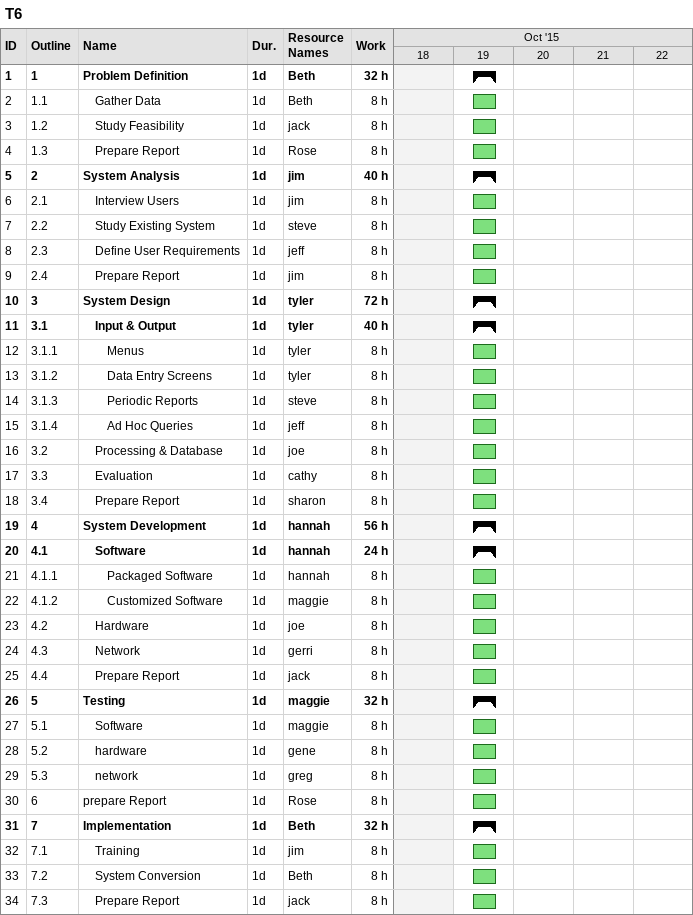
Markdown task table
T6

| ID | WBS | Task | Duration | Start | Finish | Resources | Work (h) |
|---|---|---|---|---|---|---|---|
| 1 | 1 | **Problem Definition** | 1d | 2015-10-19 | 2015-10-19 | Beth | 32 |
| 2 | 1.1 | Gather Data | 1d | 2015-10-19 | 2015-10-19 | Beth | 8 |
| 3 | 1.2 | Study Feasibility | 1d | 2015-10-19 | 2015-10-19 | jack | 8 |
| 4 | 1.3 | Prepare Report | 1d | 2015-10-19 | 2015-10-19 | Rose | 8 |
| 5 | 2 | **System Analysis** | 1d | 2015-10-19 | 2015-10-19 | jim | 40 |
| 6 | 2.1 | Interview Users | 1d | 2015-10-19 | 2015-10-19 | jim | 8 |
| 7 | 2.2 | Study Existing System | 1d | 2015-10-19 | 2015-10-19 | steve | 8 |
| 8 | 2.3 | Define User Requirements | 1d | 2015-10-19 | 2015-10-19 | jeff | 8 |
| 9 | 2.4 | Prepare Report | 1d | 2015-10-19 | 2015-10-19 | jim | 8 |
| 10 | 3 | **System Design** | 1d | 2015-10-19 | 2015-10-19 | tyler | 72 |
| 11 | 3.1 | **Input & Output** | 1d | 2015-10-19 | 2015-10-19 | tyler | 40 |
| 12 | 3.1.1 | Menus | 1d | 2015-10-19 | 2015-10-19 | tyler | 8 |
| 13 | 3.1.2 | Data Entry Screens | 1d | 2015-10-19 | 2015-10-19 | tyler | 8 |
| 14 | 3.1.3 | Periodic Reports | 1d | 2015-10-19 | 2015-10-19 | steve | 8 |
| 15 | 3.1.4 | Ad Hoc Queries | 1d | 2015-10-19 | 2015-10-19 | jeff | 8 |
| 16 | 3.2 | Processing & Database | 1d | 2015-10-19 | 2015-10-19 | joe | 8 |
| 17 | 3.3 | Evaluation | 1d | 2015-10-19 | 2015-10-19 | cathy | 8 |
| 18 | 3.4 | Prepare Report | 1d | 2015-10-19 | 2015-10-19 | sharon | 8 |
| 19 | 4 | **System Development** | 1d | 2015-10-19 | 2015-10-19 | hannah | 56 |
| 20 | 4.1 | **Software** | 1d | 2015-10-19 | 2015-10-19 | hannah | 24 |
| 21 | 4.1.1 | Packaged Software | 1d | 2015-10-19 | 2015-10-19 | hannah | 8 |
| 22 | 4.1.2 | Customized Software | 1d | 2015-10-19 | 2015-10-19 | maggie | 8 |
| 23 | 4.2 | Hardware | 1d | 2015-10-19 | 2015-10-19 | joe | 8 |
| 24 | 4.3 | Network | 1d | 2015-10-19 | 2015-10-19 | gerri | 8 |
| 25 | 4.4 | Prepare Report | 1d | 2015-10-19 | 2015-10-19 | jack | 8 |
| 26 | 5 | **Testing** | 1d | 2015-10-19 | 2015-10-19 | maggie | 32 |
| 27 | 5.1 | Software | 1d | 2015-10-19 | 2015-10-19 | maggie | 8 |
| 28 | 5.2 | hardware | 1d | 2015-10-19 | 2015-10-19 | gene | 8 |
| 29 | 5.3 | network | 1d | 2015-10-19 | 2015-10-19 | greg | 8 |
| 30 | 6 | prepare Report | 1d | 2015-10-19 | 2015-10-19 | Rose | 8 |
| 31 | 7 | **Implementation** | 1d | 2015-10-19 | 2015-10-19 | Beth | 32 |
| 32 | 7.1 | Training | 1d | 2015-10-19 | 2015-10-19 | jim | 8 |
| 33 | 7.2 | System Conversion | 1d | 2015-10-19 | 2015-10-19 | Beth | 8 |
| 34 | 7.3 | Prepare Report | 1d | 2015-10-19 | 2015-10-19 | jack | 8 |
